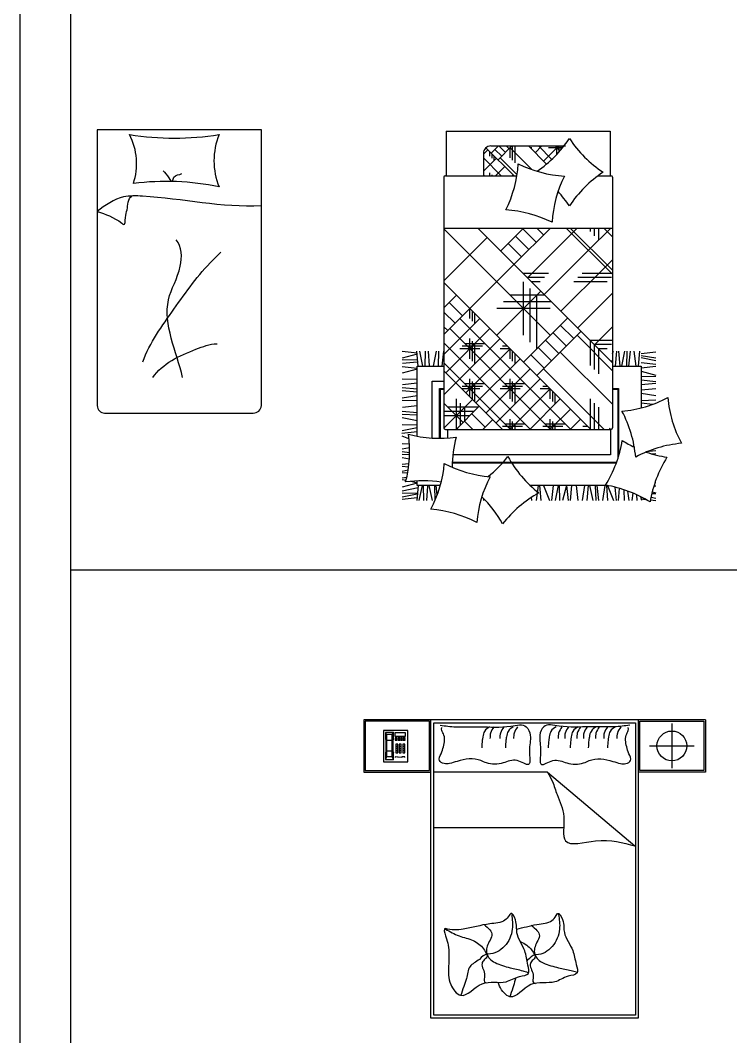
# Model space of a CAD drawing. Header units: inches. Extents: x 11.4 to 53.9, y 13.7 to 38.5.
# Drawn here: x 32.91 to 37.67, y 19.29 to 26.1 of the extents above; entities that cross this region are included whole.
import ezdxf

# ---------------------------------------------------------------- set-up
doc = ezdxf.new("R2010")
doc.units = ezdxf.units.IN
doc.header["$MEASUREMENT"] = 0
for name, color, linetype in [('02', 2, 'Continuous'), ('1', 1, 'Continuous'), ('4', 4, 'Continuous'), ('kadrbm', 4, 'Continuous')]:
    doc.layers.add(name, color=color, linetype=linetype)

# ---------------------------------------------------------------- blocks, each defined once
blk = doc.blocks.new('kadrbm')
at = {"layer": 'kadrbm', "color": 4}
blk.add_lwpolyline([(0, 0), (0, 24.7972), (21, 24.7972), (21, 0), (0, 0)], close=True, dxfattribs=at)
blk.add_lwpolyline([(20.6631, 0.3257), (20.6631, 24.4603), (0.3369, 24.4603), (0.3369, 0.3257), (20.6631, 0.3257)], dxfattribs=at)

msp = doc.modelspace()

# ---------------------------------------------------------------- linework, layer by layer
at = {"layer": '02'}
for p, q in [((37.2778, 21.3883), (37.2778, 21.0883)), ((37.1278, 21.2383), (37.4278, 21.2383)), ((36.4439, 21.0625), (35.6878, 21.0633)), ((36.4439, 21.0625), (37.0293, 20.5677)), ((35.6878, 20.6916), (36.5524, 20.6916))]:
    msp.add_line(p, q, dxfattribs=at)
for points in [[(35.6528, 21.4033), (35.2228, 21.4033), (35.2228, 21.0733), (35.6528, 21.0733)], [(35.6828, 21.3933), (37.0328, 21.3933), (37.0328, 19.4333), (35.6828, 19.4333)], [(37.0628, 21.4033), (37.4928, 21.4033), (37.4928, 21.0733), (37.0628, 21.0733)]]:
    msp.add_lwpolyline(points, close=True, dxfattribs=at)
msp.add_circle((37.2778, 21.2383), 0.1, dxfattribs=at)
for points in [[(35.7254, 21.3769), (35.8284, 21.3666), (35.9931, 21.3666), (36.1991, 21.3718), (36.3021, 21.3666), (36.3279, 21.31), (36.3227, 21.2019), (36.3176, 21.1145), (36.2403, 21.1402), (36.1476, 21.1247), (36.0343, 21.1247), (35.9983, 21.1402), (35.8387, 21.135), (35.7872, 21.1196), (35.7511, 21.1196), (35.7202, 21.1402), (35.7305, 21.1865), (35.746, 21.2328), (35.746, 21.3203), (35.7357, 21.3409), (35.7357, 21.3615)], [(36.0845, 21.3655), (36.0624, 21.325), (36.0587, 21.2882)], [(36.1507, 21.3655), (36.1286, 21.325), (36.1249, 21.2882)], [(36.2427, 21.3655), (36.2206, 21.325), (36.2169, 21.2882)], [(36.9953, 21.3769), (36.8923, 21.3666), (36.7275, 21.3666), (36.5215, 21.3718), (36.4185, 21.3666), (36.3928, 21.31), (36.3979, 21.2019), (36.4031, 21.1145), (36.4803, 21.1402), (36.573, 21.1247), (36.6863, 21.1247), (36.7224, 21.1402), (36.882, 21.135), (36.9335, 21.1196), (36.9695, 21.1196), (37.0004, 21.1402), (36.9901, 21.1865), (36.9747, 21.2328), (36.9747, 21.3203), (36.985, 21.3409), (36.985, 21.3615)], [(36.5408, 21.3655), (36.5187, 21.325), (36.515, 21.2882)], [(36.585, 21.3655), (36.5629, 21.325), (36.5592, 21.2882)], [(36.6659, 21.3655), (36.6438, 21.325), (36.6402, 21.2882)], [(36.7101, 21.3655), (36.688, 21.325), (36.6843, 21.2882)], [(36.791, 21.3655), (36.769, 21.325), (36.7653, 21.2882)], [(36.8462, 21.3655), (36.8242, 21.325), (36.8205, 21.2882)], [(36.9346, 21.3655), (36.9125, 21.325), (36.9088, 21.2882)], [(36.4439, 21.0625), (36.4771, 20.999), (36.5085, 20.9117), (36.5532, 20.764), (36.5652, 20.6021), (36.7667, 20.6021), (37.0293, 20.5677)], [(36.2044, 20.1083), (36.2079, 20.0104), (36.1555, 19.8952), (36.0472, 19.8428), (36.0402, 19.8428), (35.9877, 19.8078), (35.9248, 19.7589), (35.9003, 19.6786), (35.8829, 19.6262), (35.8619, 19.5633)], [(36.0192, 20.0419), (36.0716, 19.9685), (36.0541, 19.9266), (36.0367, 19.8463), (36.0402, 19.8288), (36.0192, 19.8043), (36.0052, 19.7799), (36.0227, 19.6995), (36.0227, 19.6576), (36.0367, 19.6506)], [(36.3352, 20.0365), (36.3898, 19.9647), (36.3736, 19.9223), (36.3585, 19.8415), (36.3625, 19.8241), (36.3422, 19.7991), (36.329, 19.7742), (36.3488, 19.6944), (36.35, 19.6525), (36.3642, 19.6459)], [(35.7605, 20.0104), (35.8514, 19.965), (35.9458, 19.9336), (36.0157, 19.8777), (36.0576, 19.8113), (36.0926, 19.7869), (36.194, 19.7519), (36.2778, 19.731), (36.3128, 19.7205)]]:
    msp.add_spline(points, degree=3, dxfattribs=at)
for points, knots in [([(36.0564, 21.367), (36.0424, 21.3584), (36.0188, 21.3415), (36.0117, 21.3043), (36.0052, 21.2678), (36.0042, 21.243), (36.0035, 21.2257)], [10.657225, 10.657225, 10.657225, 10.657225, 57.470391, 95.870343, 118.242316, 169.863791, 169.863791, 169.863791, 169.863791]), ([(36.2146, 21.367), (36.2007, 21.3584), (36.177, 21.3415), (36.17, 21.3043), (36.1634, 21.2678), (36.1624, 21.243), (36.1617, 21.2257)], [10.657225, 10.657225, 10.657225, 10.657225, 57.470391, 95.870343, 118.242316, 169.863791, 169.863791, 169.863791, 169.863791]), ([(36.5017, 21.367), (36.4877, 21.3584), (36.4641, 21.3415), (36.457, 21.3043), (36.4505, 21.2678), (36.4495, 21.243), (36.4488, 21.2257)], [10.657225, 10.657225, 10.657225, 10.657225, 57.470391, 95.870343, 118.242316, 169.863791, 169.863791, 169.863791, 169.863791]), ([(36.6489, 21.367), (36.6349, 21.3584), (36.6113, 21.3415), (36.6042, 21.3043), (36.5977, 21.2678), (36.5967, 21.243), (36.596, 21.2257)], [10.657225, 10.657225, 10.657225, 10.657225, 57.470391, 95.870343, 118.242316, 169.863791, 169.863791, 169.863791, 169.863791]), ([(36.7703, 21.367), (36.7563, 21.3584), (36.7327, 21.3415), (36.7257, 21.3043), (36.7191, 21.2678), (36.7181, 21.243), (36.7174, 21.2257)], [10.657225, 10.657225, 10.657225, 10.657225, 57.470391, 95.870343, 118.242316, 169.863791, 169.863791, 169.863791, 169.863791]), ([(36.8991, 21.367), (36.8851, 21.3584), (36.8615, 21.3415), (36.8545, 21.3043), (36.8479, 21.2678), (36.8469, 21.243), (36.8462, 21.2257)], [10.657225, 10.657225, 10.657225, 10.657225, 57.470391, 95.870343, 118.242316, 169.863791, 169.863791, 169.863791, 169.863791]), ([(36.2374, 20.0098), (36.2821, 20.0206), (36.3579, 20.0436), (36.4636, 20.0499), (36.4968, 20.0916), (36.5173, 20.1312), (36.5601, 20.0519), (36.5438, 19.9757), (36.6204, 19.8769), (36.6293, 19.7912), (36.6577, 19.7044), (36.5638, 19.6974), (36.4809, 19.6321), (36.3246, 19.6801), (36.2092, 19.5076), (36.1312, 19.6046), (36.1166, 19.6452), (36.1142, 19.6535)], [160.919158, 160.919158, 160.919158, 160.919158, 300.545725, 404.818336, 446.893784, 464.363772, 516.773824, 604.732383, 737.76377, 834.385026, 890.386231, 953.395195, 1050.756653, 1212.148339, 1374.76327, 1473.717391, 1499.414239, 1499.414239, 1499.414239, 1499.414239]), ([(36.5185, 20.1083), (36.5231, 20.0757), (36.5337, 20.0009), (36.4892, 19.8872), (36.4073, 19.8377), (36.3431, 19.8386), (36.3266, 19.8152), (36.3082, 19.7995), (36.307, 19.7984)], [0, 0, 0, 0, 97.873458, 224.513779, 344.873891, 351.864596, 414.866161, 419.437423, 419.437423, 419.437423, 419.437423]), ([(36.2617, 19.9275), (36.2628, 19.927), (36.2917, 19.9151), (36.3413, 19.8807), (36.3672, 19.811), (36.4349, 19.7715), (36.5115, 19.7524), (36.5869, 19.7381), (36.6264, 19.7271), (36.6382, 19.7239)], [197.473484, 197.473484, 197.473484, 197.473484, 201.066683, 290.570206, 369.084644, 411.742332, 518.957637, 605.424559, 641.915187, 641.915187, 641.915187, 641.915187]), ([(36.2298, 19.6837), (36.229, 19.6791), (36.2246, 19.6556), (36.2095, 19.6139), (36.1982, 19.5748), (36.1921, 19.5535)], [564.9621, 564.9621, 564.9621, 564.9621, 578.54192, 633.778366, 700.062112, 700.062112, 700.062112, 700.062112])]:
    msp.add_open_spline(points, degree=3, knots=knots, dxfattribs=at)
at = {"layer": '02', "start_tangent": (0.951484, -0.307697), "end_tangent": (0.951484, -0.307697)}
msp.add_spline([(35.7605, 20.0139), (35.8794, 20.0104), (36.0576, 20.0454), (36.159, 20.0698), (36.187, 20.1013), (36.1975, 20.1152), (36.2289, 20.0733), (36.2394, 19.986), (36.2918, 19.8637), (36.3128, 19.7694), (36.3163, 19.7135), (36.2569, 19.6926), (36.166, 19.6576), (36.0052, 19.6437), (35.8619, 19.5668), (35.7955, 19.6402), (35.7815, 19.7624), (35.778, 19.9022), (35.7605, 19.965), (35.7605, 20.0139)], degree=3, dxfattribs=at)
at = {"layer": '1'}
for p, q in [((33.248, 22.4193), (53.5742, 22.4193)), ((35.3442, 21.342), (35.3442, 21.1312)), ((35.5071, 21.342), (35.3442, 21.342)), ((35.3581, 21.3294), (35.3581, 21.286)), ((35.4117, 21.3294), (35.3581, 21.3294)), ((35.3581, 21.3294), (35.3654, 21.3139)), ((35.4038, 21.3139), (35.4117, 21.3294)), ((35.4117, 21.286), (35.4117, 21.3297)), ((35.421, 21.3266), (35.421, 21.3041)), ((35.492, 21.3266), (35.421, 21.3266)), ((35.492, 21.3041), (35.492, 21.3266)), ((35.5071, 21.1312), (35.5071, 21.342)), ((35.3581, 21.286), (35.3605, 21.2748)), ((35.3605, 21.2748), (35.3605, 21.2026)), ((35.4038, 21.3139), (35.3654, 21.3139)), ((35.3654, 21.3139), (35.3654, 21.1656)), ((35.4038, 21.2739), (35.3654, 21.2739)), ((35.4038, 21.1656), (35.4038, 21.3139)), ((35.4117, 21.286), (35.4086, 21.2748)), ((35.4086, 21.2748), (35.4086, 21.2038)), ((35.421, 21.3041), (35.492, 21.3041)), ((35.4227, 21.2922), (35.4227, 21.2879)), ((35.4354, 21.2922), (35.4227, 21.2922)), ((35.4227, 21.2879), (35.4354, 21.2879)), ((35.4227, 21.2823), (35.4227, 21.278)), ((35.4354, 21.2823), (35.4227, 21.2823)), ((35.4227, 21.278), (35.4354, 21.278)), ((35.4354, 21.2879), (35.4354, 21.2922)), ((35.4354, 21.278), (35.4354, 21.2823)), ((35.4411, 21.2922), (35.4411, 21.2879)), ((35.4538, 21.2922), (35.4411, 21.2922)), ((35.4411, 21.2879), (35.4538, 21.2879)), ((35.4411, 21.2823), (35.4411, 21.278)), ((35.4538, 21.2823), (35.4411, 21.2823)), ((35.4411, 21.278), (35.4538, 21.278)), ((35.4538, 21.2879), (35.4538, 21.2922)), ((35.4538, 21.278), (35.4538, 21.2823)), ((35.4594, 21.2922), (35.4594, 21.2879)), ((35.4722, 21.2922), (35.4594, 21.2922)), ((35.4594, 21.2879), (35.4722, 21.2879)), ((35.4594, 21.2823), (35.4594, 21.278)), ((35.4722, 21.2823), (35.4594, 21.2823)), ((35.4594, 21.278), (35.4722, 21.278)), ((35.4722, 21.2879), (35.4722, 21.2922)), ((35.4722, 21.278), (35.4722, 21.2823)), ((35.4778, 21.2922), (35.4778, 21.2879)), ((35.4905, 21.2922), (35.4778, 21.2922)), ((35.4778, 21.2879), (35.4905, 21.2879)), ((35.4778, 21.2823), (35.4778, 21.278)), ((35.4905, 21.2823), (35.4778, 21.2823)), ((35.4778, 21.278), (35.4905, 21.278)), ((35.4905, 21.2879), (35.4905, 21.2922)), ((35.4905, 21.278), (35.4905, 21.2823)), ((35.3605, 21.2026), (35.3581, 21.193)), ((35.3581, 21.193), (35.3581, 21.1463)), ((35.3654, 21.206), (35.4038, 21.206)), ((35.4086, 21.2038), (35.4117, 21.193)), ((35.4117, 21.1458), (35.4117, 21.193)), ((35.4414, 21.2493), (35.4276, 21.2493)), ((35.4276, 21.2493), (35.4276, 21.1931)), ((35.4276, 21.2376), (35.4414, 21.2376)), ((35.4276, 21.2228), (35.4414, 21.2228)), ((35.4414, 21.2048), (35.4276, 21.2048)), ((35.4276, 21.1931), (35.4414, 21.1931)), ((35.4414, 21.1931), (35.4414, 21.2493)), ((35.464, 21.2493), (35.4503, 21.2493)), ((35.4503, 21.2493), (35.4503, 21.1931)), ((35.4503, 21.2376), (35.464, 21.2376)), ((35.464, 21.2196), (35.4503, 21.2196)), ((35.4503, 21.208), (35.464, 21.208)), ((35.4503, 21.1931), (35.464, 21.1931)), ((35.464, 21.1931), (35.464, 21.2493)), ((35.4736, 21.2493), (35.4736, 21.1931)), ((35.4874, 21.2493), (35.4736, 21.2493)), ((35.4874, 21.2344), (35.4736, 21.2344)), ((35.4874, 21.2196), (35.4736, 21.2196)), ((35.4874, 21.2048), (35.4736, 21.2048)), ((35.4736, 21.1931), (35.4874, 21.1931)), ((35.4874, 21.1931), (35.4874, 21.2493)), ((35.3442, 21.1312), (35.5071, 21.1312)), ((35.3654, 21.1656), (35.3581, 21.1463)), ((35.3581, 21.1463), (35.4117, 21.1463)), ((35.4038, 21.1656), (35.3654, 21.1656)), ((35.4117, 21.1463), (35.4038, 21.1656)), ((35.4223, 21.1656), (35.4223, 21.1616)), ((35.4647, 21.1616), (35.4223, 21.1656)), ((35.4422, 21.1616), (35.4422, 21.1656)), ((35.4674, 21.1656), (35.4674, 21.1616)), ((35.4873, 21.1656), (35.4674, 21.1656)), ((35.4873, 21.1616), (35.4873, 21.1656))]:
    msp.add_line(p, q, dxfattribs=at)
at = {"layer": '4'}
for p, q in [((34.5263, 25.3694), (33.4263, 25.3694)), ((33.4263, 25.3694), (33.4263, 23.5194)), ((34.5263, 23.5194), (34.5263, 25.3694)), ((35.7645, 25.3601), (36.8645, 25.3601)), ((35.7645, 25.3601), (35.7645, 25.0601)), ((36.8645, 25.3601), (36.8645, 25.0601)), ((36.0145, 25.2042), (36.045, 25.2347)), ((36.0145, 25.2101), (36.0145, 25.0601)), ((36.0318, 25.2479), (36.2197, 25.0601)), ((36.0585, 25.192), (36.0585, 25.2212)), ((36.0645, 25.2601), (36.5645, 25.2601)), ((36.0675, 25.2122), (36.1153, 25.2601)), ((36.0922, 25.2369), (36.1371, 25.192)), ((36.1124, 25.1673), (36.2051, 25.2601)), ((36.1184, 25.2601), (36.1618, 25.2167)), ((36.1678, 25.2601), (36.1865, 25.2414)), ((36.1932, 25.2482), (36.3395, 25.1019)), ((36.1932, 25.1808), (36.1932, 25.2482)), ((36.21, 25.164), (36.21, 25.2601)), ((36.2269, 25.1471), (36.2269, 25.2601)), ((36.316, 25.2601), (36.4372, 25.1389)), ((36.3391, 25.2482), (36.3279, 25.2482)), ((36.3616, 25.2145), (36.4072, 25.2601)), ((36.3834, 25.2601), (36.4728, 25.1706)), ((36.4177, 25.1584), (36.5194, 25.2601)), ((36.5446, 25.2482), (36.4514, 25.2482)), ((36.4956, 25.2601), (36.5277, 25.228)), ((36.5075, 25.2056), (36.5075, 25.2601)), ((36.5215, 25.221), (36.5215, 25.2601)), ((36.5356, 25.2372), (36.5356, 25.2601)), ((36.0145, 25.1799), (36.1343, 25.0601)), ((36.0145, 25.0919), (36.1012, 25.1786)), ((36.0725, 25.178), (36.0725, 25.2072)), ((36.0866, 25.164), (36.0866, 25.1932)), ((36.1259, 25.1808), (36.2399, 25.0667)), ((36.0585, 25.0601), (36.0585, 25.0798)), ((36.0949, 25.0601), (36.1573, 25.1224)), ((35.7495, 25.0501), (35.7495, 23.3701)), ((35.7595, 25.0601), (36.2389, 25.0601)), ((36.0145, 25.0676), (36.0221, 25.0601)), ((36.0725, 25.0601), (36.0725, 25.0658)), ((36.2072, 25.0601), (36.2134, 25.0663)), ((36.7823, 25.0601), (36.8695, 25.0601)), ((36.8795, 25.0501), (36.8795, 23.3701)), ((35.7495, 24.7101), (36.8795, 24.7101)), ((35.7495, 24.704), (36.4626, 23.9909)), ((35.977, 24.7101), (36.8795, 23.8075)), ((36.1304, 24.5567), (36.2838, 24.7101)), ((36.2202, 24.4669), (36.4634, 24.7101)), ((36.2785, 24.7049), (36.3683, 24.6151)), ((36.31, 24.3771), (36.6063, 24.6734)), ((36.3721, 24.7101), (36.4177, 24.6645)), ((36.5697, 24.7101), (36.8795, 24.4002)), ((36.5966, 24.7101), (36.8795, 24.4271)), ((36.6063, 24.6734), (36.643, 24.7101)), ((36.7186, 24.5612), (36.8675, 24.7101)), ((36.732, 24.6869), (36.732, 24.7101)), ((36.7601, 24.6588), (36.7601, 24.7101)), ((36.7882, 24.6308), (36.7882, 24.7101)), ((36.8211, 24.7101), (36.8795, 24.6517)), ((35.7495, 24.3555), (36.0406, 24.6465)), ((36.1798, 24.6061), (36.2696, 24.5163)), ((36.2291, 24.6555), (36.3189, 24.5657)), ((36.4222, 24.2648), (36.7186, 24.5612)), ((35.9238, 24.1705), (36.2202, 24.4669)), ((36.8308, 24.4489), (36.8795, 24.4976)), ((36.4514, 24.4063), (36.2808, 24.4063)), ((36.5345, 24.1526), (36.8308, 24.4489)), ((36.878, 24.4063), (36.6759, 24.4063)), ((36.8757, 24.404), (36.8795, 24.4078)), ((35.7495, 24.3448), (36.7343, 23.3601)), ((36.283, 23.9909), (36.283, 24.3501)), ((36.4233, 24.3782), (36.3088, 24.3782)), ((36.3953, 24.3501), (36.3369, 24.3501)), ((36.8443, 24.3501), (36.6198, 24.3501)), ((36.8723, 24.3782), (36.6478, 24.3782)), ((35.7495, 24.1759), (35.834, 24.2603)), ((36.1034, 23.9909), (36.3998, 24.2873)), ((36.4267, 24.2603), (36.1932, 24.2603)), ((36.3279, 23.946), (36.3279, 24.3052)), ((36.3728, 23.9011), (36.3728, 24.2603)), ((36.6467, 24.0403), (36.8795, 24.2731)), ((35.7846, 24.2109), (35.8744, 24.1211)), ((36.4716, 24.2154), (36.1483, 24.2154)), ((35.7495, 23.9963), (35.9238, 24.1705)), ((35.7495, 24.1472), (35.825, 24.0718)), ((35.9238, 24.1705), (35.9238, 24.1705)), ((35.9238, 24.1032), (35.9238, 24.1705)), ((35.9406, 24.0863), (35.9406, 24.1537)), ((35.9575, 24.0695), (35.9575, 24.1369)), ((36.4626, 24.1705), (36.1034, 24.1705)), ((35.7495, 23.8616), (35.9912, 24.1032)), ((35.8565, 24.1032), (36.5996, 23.3601)), ((36.283, 23.8113), (36.5794, 24.1077)), ((36.53, 24.0583), (36.6198, 23.9685)), ((35.7495, 24.0485), (35.7756, 24.0224)), ((35.7622, 23.7395), (36.0585, 24.0358)), ((35.7891, 24.0358), (36.4649, 23.3601)), ((36.3728, 23.7215), (36.6692, 24.0179)), ((36.4806, 24.0089), (36.5704, 23.9191)), ((36.6422, 23.9909), (36.8795, 23.7536)), ((36.759, 23.9281), (36.8795, 24.0486)), ((35.7495, 23.9407), (36.3302, 23.3601)), ((35.7554, 23.9348), (35.7495, 23.9348)), ((35.8295, 23.6721), (36.1259, 23.9685)), ((36.008, 23.918), (35.8733, 23.918)), ((36.0248, 23.9348), (35.8901, 23.9348)), ((35.9238, 23.8338), (35.9238, 23.9685)), ((35.9406, 23.8169), (35.9406, 23.9516)), ((35.9575, 23.8001), (35.9575, 23.9348)), ((36.1764, 23.918), (36.1427, 23.918)), ((36.1595, 23.9348), (36.1595, 23.9348)), ((36.4312, 23.9595), (36.521, 23.8697)), ((36.8795, 23.9573), (36.7298, 23.9573)), ((36.732, 23.7889), (36.732, 23.955)), ((36.8723, 23.9292), (36.7579, 23.9292)), ((36.7601, 23.7608), (36.7601, 23.927)), ((35.4709, 23.8843), (35.5709, 23.8734)), ((35.5709, 23.8653), (35.4709, 23.8383)), ((35.5783, 23.7839), (35.5679, 23.8839)), ((35.609, 23.7839), (35.5886, 23.8839)), ((35.6236, 23.8839), (35.6216, 23.7839)), ((35.6434, 23.8839), (35.6519, 23.7874)), ((35.699, 23.8839), (35.6777, 23.7839)), ((35.7135, 23.7839), (35.7166, 23.8839)), ((35.7465, 23.8839), (35.7352, 23.7839)), ((35.9912, 23.9011), (35.8564, 23.9011)), ((35.8969, 23.6048), (36.1932, 23.9011)), ((36.1932, 23.9011), (36.1259, 23.9011)), ((36.1932, 23.8338), (36.1932, 23.9011)), ((36.21, 23.8169), (36.21, 23.8843)), ((36.2269, 23.8001), (36.2269, 23.8675)), ((36.3324, 23.8607), (36.4222, 23.7709)), ((36.3818, 23.9101), (36.4716, 23.8203)), ((36.53, 23.8787), (36.8795, 23.5291)), ((36.8443, 23.9011), (36.7859, 23.9011)), ((36.7882, 23.7327), (36.7882, 23.8989)), ((36.8795, 23.8674), (36.886, 23.8839)), ((36.9073, 23.8839), (36.8965, 23.7839)), ((36.9205, 23.8839), (36.9294, 23.7839)), ((36.9611, 23.8839), (36.9399, 23.7839)), ((36.975, 23.7839), (36.9781, 23.8839)), ((36.9984, 23.8839), (36.9871, 23.7839)), ((37.0391, 23.7839), (37.024, 23.8839)), ((37.0607, 23.8839), (37.0517, 23.7839)), ((37.1709, 23.878), (37.0709, 23.8667)), ((37.0709, 23.8553), (37.1709, 23.8403)), ((35.4709, 23.8284), (35.5709, 23.8265)), ((35.4709, 23.7825), (35.5709, 23.7716)), ((35.5709, 23.8112), (35.4721, 23.8009)), ((35.5709, 23.3144), (35.5709, 23.7839)), ((35.5709, 23.7839), (35.7495, 23.7839)), ((35.7495, 23.806), (36.1955, 23.3601)), ((35.9642, 23.5374), (36.2606, 23.8338)), ((36.8712, 23.8158), (36.8795, 23.8241)), ((36.8795, 23.7839), (37.0709, 23.7839)), ((37.0709, 23.8427), (37.1709, 23.8223)), ((37.0709, 23.8087), (37.1709, 23.7982)), ((37.0709, 23.7839), (37.0709, 23.5039)), ((37.1709, 23.7825), (37.0709, 23.7716)), ((35.5709, 23.7635), (35.4709, 23.7365)), ((35.7495, 23.7521), (36.1416, 23.3601)), ((36.0316, 23.4701), (36.3279, 23.7664)), ((36.4177, 23.7664), (36.8241, 23.3601)), ((37.0709, 23.7517), (37.1709, 23.7248)), ((37.1709, 23.7148), (37.0709, 23.7129)), ((35.4709, 23.6991), (35.5709, 23.6972)), ((35.5709, 23.6694), (35.4721, 23.659)), ((35.6709, 23.3024), (35.6709, 23.6839)), ((35.6709, 23.6839), (35.7495, 23.6839)), ((35.7495, 23.5921), (35.8295, 23.6721)), ((36.008, 23.6486), (35.8733, 23.6486)), ((36.0248, 23.6654), (35.8901, 23.6654)), ((35.9238, 23.5779), (35.9238, 23.6991)), ((35.9406, 23.561), (35.9406, 23.6822)), ((35.9575, 23.5442), (35.9575, 23.6654)), ((36.0989, 23.4027), (36.3953, 23.6991)), ((36.2774, 23.6486), (36.1427, 23.6486)), ((36.2942, 23.6654), (36.1595, 23.6654)), ((36.1932, 23.5644), (36.1932, 23.6991)), ((36.21, 23.5475), (36.21, 23.6822)), ((36.2269, 23.5307), (36.2269, 23.6654)), ((36.4458, 23.6486), (36.4121, 23.6486)), ((36.429, 23.6654), (36.4289, 23.6654)), ((37.0709, 23.6922), (37.1698, 23.6818)), ((37.1709, 23.6687), (37.0709, 23.6598)), ((35.4709, 23.6409), (35.5709, 23.632)), ((35.4709, 23.6218), (35.5709, 23.6129)), ((35.5709, 23.5854), (35.4709, 23.5704)), ((35.7209, 23.3011), (35.7209, 23.6339)), ((35.7209, 23.6339), (35.7495, 23.6339)), ((35.7259, 23.3012), (35.7259, 23.6289)), ((35.7259, 23.6289), (35.7495, 23.6289)), ((35.9912, 23.6317), (35.8699, 23.6317)), ((36.2606, 23.6317), (36.1259, 23.6317)), ((36.191, 23.3601), (36.4626, 23.6317)), ((36.4626, 23.6317), (36.3953, 23.6317)), ((36.4626, 23.5644), (36.4626, 23.6317)), ((36.4795, 23.5475), (36.4795, 23.6149)), ((36.4963, 23.5307), (36.4963, 23.5981)), ((36.8795, 23.6339), (36.9209, 23.6339)), ((36.8795, 23.6289), (36.9159, 23.6289)), ((36.9159, 23.6289), (36.9159, 23.1654)), ((36.9209, 23.6339), (36.9209, 23.1814)), ((37.1709, 23.6321), (37.0709, 23.6231)), ((37.0709, 23.6037), (37.1709, 23.5886)), ((35.5709, 23.5509), (35.4709, 23.554)), ((35.5709, 23.5181), (35.4721, 23.5078)), ((35.7495, 23.5366), (35.8789, 23.4072)), ((35.7498, 23.3679), (35.9418, 23.5599)), ((35.9799, 23.5082), (35.7779, 23.5082)), ((35.8318, 23.3601), (35.9867, 23.515)), ((35.834, 23.3623), (35.834, 23.5644)), ((35.8621, 23.3904), (35.8621, 23.5363)), ((35.8901, 23.4184), (35.8901, 23.5082)), ((36.3257, 23.3601), (36.53, 23.5644)), ((36.732, 23.3623), (36.732, 23.5644)), ((36.7601, 23.3601), (36.7601, 23.5363)), ((36.7882, 23.3601), (36.7882, 23.5082)), ((37.0709, 23.5545), (37.1709, 23.5576)), ((37.0709, 23.5374), (37.1509, 23.5291)), ((33.4763, 23.4694), (34.4726, 23.4694)), ((35.4709, 23.4829), (35.5709, 23.474)), ((35.5709, 23.4562), (35.4709, 23.4593)), ((35.4709, 23.4401), (35.5709, 23.4189)), ((35.9238, 23.4521), (35.7495, 23.4521)), ((35.9519, 23.4802), (35.7498, 23.4802)), ((35.9373, 23.4656), (36.0271, 23.3758)), ((36.4604, 23.3601), (36.5973, 23.497)), ((35.4709, 23.3928), (35.5709, 23.3908)), ((35.5709, 23.37), (35.4709, 23.3497)), ((35.8879, 23.4162), (35.944, 23.3601)), ((36.0114, 23.3601), (36.0765, 23.4252)), ((36.2774, 23.3791), (36.1427, 23.3791)), ((36.2942, 23.396), (36.1595, 23.396)), ((36.1932, 23.3601), (36.1932, 23.4297)), ((36.21, 23.3601), (36.21, 23.4128)), ((36.2269, 23.3601), (36.2269, 23.396)), ((36.5468, 23.3791), (36.4121, 23.3791)), ((36.5636, 23.396), (36.4289, 23.396)), ((36.4626, 23.3601), (36.4626, 23.4297)), ((36.4795, 23.3601), (36.4795, 23.4128)), ((36.4963, 23.3601), (36.4963, 23.396)), ((36.5951, 23.3601), (36.6647, 23.4297)), ((36.7152, 23.3791), (36.6815, 23.3791)), ((36.6984, 23.396), (36.6983, 23.396)), ((35.5709, 23.344), (35.4687, 23.3333)), ((35.5155, 23.2974), (35.4709, 23.315)), ((35.7595, 23.3601), (36.8695, 23.3601)), ((35.7759, 23.3033), (35.7759, 23.3601)), ((35.8385, 23.3668), (35.8452, 23.3601)), ((36.7298, 23.3601), (36.732, 23.3623)), ((36.8659, 23.3601), (36.8659, 23.1889)), ((35.4709, 23.2668), (35.5183, 23.2626)), ((35.5195, 23.2357), (35.4709, 23.2284)), ((35.4709, 23.2113), (35.5198, 23.2058)), ((35.5195, 23.1908), (35.4709, 23.1923)), ((35.4709, 23.1725), (35.5183, 23.1625)), ((36.8659, 23.1889), (35.8092, 23.1889)), ((37.1709, 23.2175), (37.1021, 23.2097)), ((37.1392, 23.1975), (37.1709, 23.1984)), ((37.1708, 23.2324), (37.1709, 23.2324)), ((35.4709, 23.1274), (35.5157, 23.1314)), ((35.4709, 23.1136), (35.5131, 23.1091)), ((36.905, 23.1339), (35.8053, 23.1339)), ((36.9068, 23.1389), (35.8055, 23.1389)), ((35.51, 23.0876), (35.4709, 23.077)), ((35.4709, 23.0704), (35.507, 23.0697)), ((35.5008, 23.0387), (35.4709, 23.0327)), ((35.4709, 23.0244), (35.4962, 23.019)), ((35.5709, 22.9994), (35.4709, 22.9724)), ((35.5767, 22.9683), (35.4709, 22.9467)), ((35.5279, 23.0123), (35.5709, 23.0031)), ((35.5783, 22.9839), (35.5679, 22.8839)), ((35.5709, 22.9839), (35.5709, 23.0154)), ((35.7257, 22.9839), (35.5709, 22.9839)), ((35.603, 22.9839), (35.5827, 22.8839)), ((35.6147, 22.8839), (35.6127, 22.9839)), ((35.6345, 22.8839), (35.643, 22.9803)), ((35.6723, 22.8839), (35.651, 22.9839)), ((35.6868, 22.9839), (35.6899, 22.8839)), ((35.7056, 22.9217), (35.6985, 22.9839)), ((36.8455, 22.9839), (36.3293, 22.9839)), ((36.3821, 22.9839), (36.3671, 22.8839)), ((36.4024, 22.8839), (36.3934, 22.9839)), ((36.4174, 22.9839), (36.4571, 22.8839)), ((36.4812, 22.9839), (36.4708, 22.8839)), ((36.5163, 22.9839), (36.4959, 22.8839)), ((36.5271, 22.8839), (36.5251, 22.9839)), ((36.5719, 22.9839), (36.5449, 22.8839)), ((36.5843, 22.8839), (36.5734, 22.9839)), ((36.5975, 22.8839), (36.6063, 22.9839)), ((36.65, 22.8839), (36.6387, 22.9839)), ((36.6915, 22.9839), (36.6765, 22.8839)), ((36.7094, 22.8839), (36.7182, 22.9839)), ((36.75, 22.8839), (36.7288, 22.9839)), ((36.7639, 22.9839), (36.767, 22.8839)), ((36.7872, 22.8839), (36.7759, 22.9839)), ((36.8279, 22.9839), (36.8129, 22.8839)), ((36.8495, 22.8839), (36.8406, 22.9839)), ((36.8464, 22.9839), (36.886, 22.8839)), ((36.9073, 22.8839), (36.8977, 22.9728)), ((36.9205, 22.8839), (36.9277, 22.9647)), ((37.1709, 22.9802), (37.1562, 22.9786)), ((37.1709, 23.0011), (37.1636, 23.0018)), ((35.4709, 22.9354), (35.573, 22.9334)), ((35.5709, 22.9267), (35.4709, 22.9063)), ((35.5696, 22.9005), (35.4709, 22.8902)), ((36.018, 22.8839), (36.0169, 22.8964)), ((36.3399, 22.8839), (36.3375, 22.9051)), ((36.956, 22.956), (36.9582, 22.8839)), ((36.9906, 22.8839), (36.9835, 22.9464)), ((37.0168, 22.9333), (37.0093, 22.8839)), ((37.046, 22.8839), (37.0426, 22.9219)), ((37.0754, 22.8839), (37.0702, 22.9086)), ((37.0709, 22.8938), (37.1039, 22.8904)), ((37.138, 22.9062), (37.1709, 22.8995)), ((37.1709, 22.9286), (37.1427, 22.928)), ((37.1462, 22.9425), (37.1709, 22.9359)), ((37.1343, 22.8872), (37.1709, 22.8834))]:
    msp.add_line(p, q, dxfattribs=at)
for points in [[(37.5028, 21.4133), (35.2128, 21.4133), (35.2128, 21.0633), (35.6628, 21.0633)], [(37.0528, 21.4133), (37.0528, 19.4133), (35.6628, 19.4133), (35.6628, 21.4133)], [(37.5028, 21.4133), (37.5028, 21.0633), (37.0528, 21.0633)]]:
    msp.add_lwpolyline(points, dxfattribs=at)
for centre, radius, start, end in [((33.2676, 25.1421), 0.4229, 341.55546, 27.30572), ((33.9434, 27.3035), 1.9902, 261.33035, 278.66965), ((34.6669, 25.1611), 0.4582, 157.54691, 202.45309), ((35.9173, 25.7574), 0.808, 304.39716, 326.42119), ((37.2636, 25.7574), 0.808, 213.57881, 236.42119), ((36.0645, 25.2101), 0.05, 90, 180), ((35.4415, 25.191), 0.808, 333.57881, 356.42119), ((36.6075, 25.8641), 0.808, 243.57881, 266.42119), ((37.2636, 24.4111), 0.808, 123.57881, 146.42119), ((33.8905, 23.2994), 1.7232, 78.18297, 97.39246), ((35.7595, 25.0501), 0.01, 90, 180), ((37.2807, 24.6982), 0.808, 153.57881, 176.42119), ((36.8695, 25.0501), 0.01, 0, 90), ((35.9173, 24.4111), 0.808, 33.57881, 42.32979), ((36.1147, 24.025), 0.808, 63.57881, 86.42119), ((36.8691, 24.2863), 0.808, 275.25995, 298.10233), ((38.0543, 23.6476), 0.808, 185.25995, 208.10233), ((33.4763, 23.5194), 0.05, 180, 270), ((34.4731, 23.5227), 0.0534, 269.4234, 356.40266), ((36.2304, 23.1011), 0.808, 5.25995, 28.10233), ((35.7595, 23.3701), 0.01, 180, 270), ((36.8545, 23.3701), 0.01, 270, 0), ((36.8695, 23.3701), 0.01, 270, 0), ((34.7119, 23.2131), 0.808, 345.29852, 8.14089), ((35.7168, 24.1091), 0.808, 255.29852, 278.14089), ((36.6127, 23.1042), 0.808, 165.29852, 179.75813), ((36.1472, 23.4142), 0.808, 328.00108, 350.84345), ((37.3731, 23.9709), 0.808, 238.00108, 244.57778), ((37.4156, 22.4624), 0.808, 95.25995, 118.10233), ((35.5419, 23.6755), 0.808, 308.61138, 321.97958), ((36.8841, 23.5712), 0.808, 209.13721, 231.97958), ((37.3731, 23.9709), 0.808, 250.65477, 260.84345), ((37.9297, 22.745), 0.808, 148.00108, 170.84345), ((34.9476, 23.2015), 0.808, 332.2699, 355.11228), ((36.1286, 23.8479), 0.808, 242.2699, 265.11228), ((36.775, 22.6668), 0.808, 152.2699, 175.11228), ((35.6078, 22.2082), 0.808, 81.17878, 98.14089), ((36.7039, 22.1884), 0.808, 58.00108, 80.84345), ((35.4376, 22.3332), 0.808, 29.13721, 45.47532), ((36.7799, 22.2289), 0.808, 119.13721, 141.97958), ((35.5939, 22.0205), 0.808, 62.2699, 85.11228)]:
    msp.add_arc(centre, radius, start, end, dxfattribs=at)
for points, start_tangent, end_tangent in [([(33.8689, 25.0941), (33.9315, 25.0273), (33.9399, 25.0503), (33.9941, 25.0753)], (0.776441, -0.63019), (0.859531, 0.511084)), ([(34.5263, 24.8595), (33.7307, 24.9234), (33.6031, 24.9183), (33.4263, 24.8214)], (-0.998477, -0.055172), (-0.792549, -0.609808)), ([(33.4263, 24.8214), (33.5908, 24.7418), (33.6041, 24.7329), (33.6153, 24.7796), (33.6264, 24.8329), (33.6576, 24.9244)], (0.944711, -0.327903), (0.852222, 0.523181)), ([(33.9982, 23.7083), (33.9043, 24.2295), (33.9826, 24.4537), (33.9565, 24.6309)], (-0.21715, 0.976138), (-0.636109, 0.771599)), ([(33.7321, 23.8126), (33.9408, 24.167), (34.2017, 24.4954), (34.2539, 24.5475)], (0.33564, 0.94199), (0.676114, 0.736797)), ([(33.7982, 23.7071), (34.0876, 23.8977), (34.2292, 23.9346)], (0.567713, 0.823227), (0.999135, 0.041587))]:
    msp.add_spline(points, degree=3, dxfattribs=dict(at, start_tangent=start_tangent, end_tangent=end_tangent))

# ---------------------------------------------------------------- block references
at = {"layer": 'kadrbm'}
msp.add_blockref('kadrbm', (32.9111, 13.7039), dxfattribs=at)

doc.saveas('drawing.dxf')
